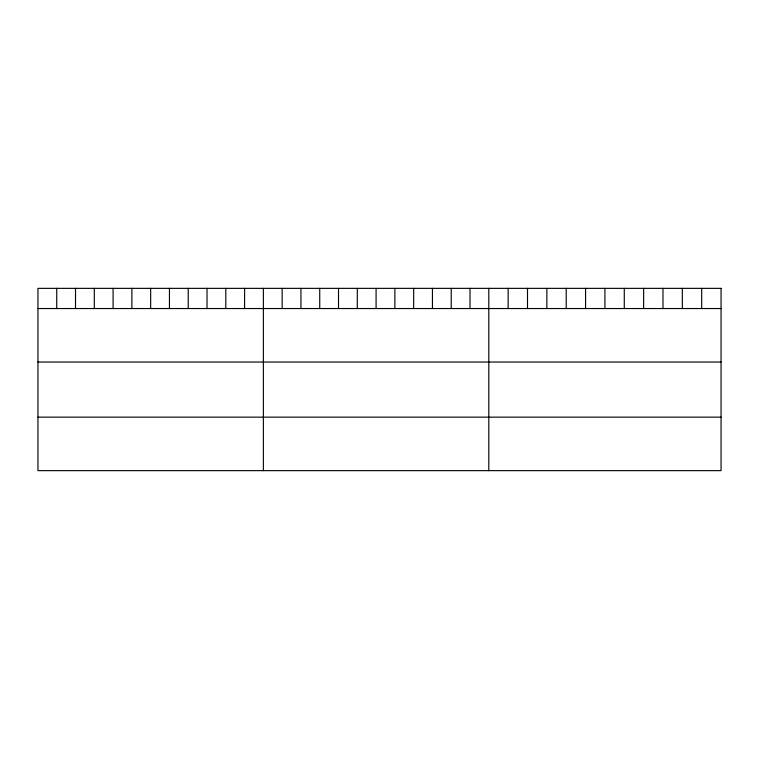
<?xml version="1.0" encoding="UTF-8"?>
<svg xmlns="http://www.w3.org/2000/svg" width="759" height="759" viewBox="0 0 759 759"><rect width="100%" height="100%" fill="white"/><g stroke="black" fill="none" stroke-linecap="round" stroke-linejoin="round"><path stroke-width="1.14" d="M37.95 308.543L721.05 308.543M37.95 362.034L721.05 362.034M37.95 417.156L721.05 417.156M701.696 288.354L701.696 308.543M682.341 288.354L682.341 308.543M662.986 288.354L662.986 308.543M643.632 288.354L643.632 308.543M624.278 288.354L624.278 308.543M604.923 288.354L604.923 308.543M585.569 288.354L585.569 308.543M566.214 288.354L566.214 308.543M546.859 288.354L546.859 308.543M527.505 288.354L527.505 308.543M508.151 288.354L508.151 308.543M488.796 288.354L488.796 470.646M470.011 288.354L470.011 308.543M451.226 288.354L451.226 308.543M432.44 288.354L432.44 308.543M413.655 288.354L413.655 308.543M394.87 288.354L394.87 308.543M376.084 288.354L376.084 308.543M357.299 288.354L357.299 308.543M338.514 288.354L338.514 308.543M319.729 288.354L319.729 308.543M300.943 288.354L300.943 308.543M282.158 288.354L282.158 308.543M263.373 288.354L263.373 470.646M244.588 288.354L244.588 308.543M225.803 288.354L225.803 308.543M207.017 288.354L207.017 308.543M188.232 288.354L188.232 308.543M169.447 288.354L169.447 308.543M150.662 288.354L150.662 308.543M131.876 288.354L131.876 308.543M113.091 288.354L113.091 308.543M94.306 288.354L94.306 308.543M75.52 288.354L75.52 308.543M56.735 288.354L56.735 308.543M721.05 288.354L37.95 288.354L37.95 470.646L721.05 470.646L721.05 288.354"/></g></svg>
